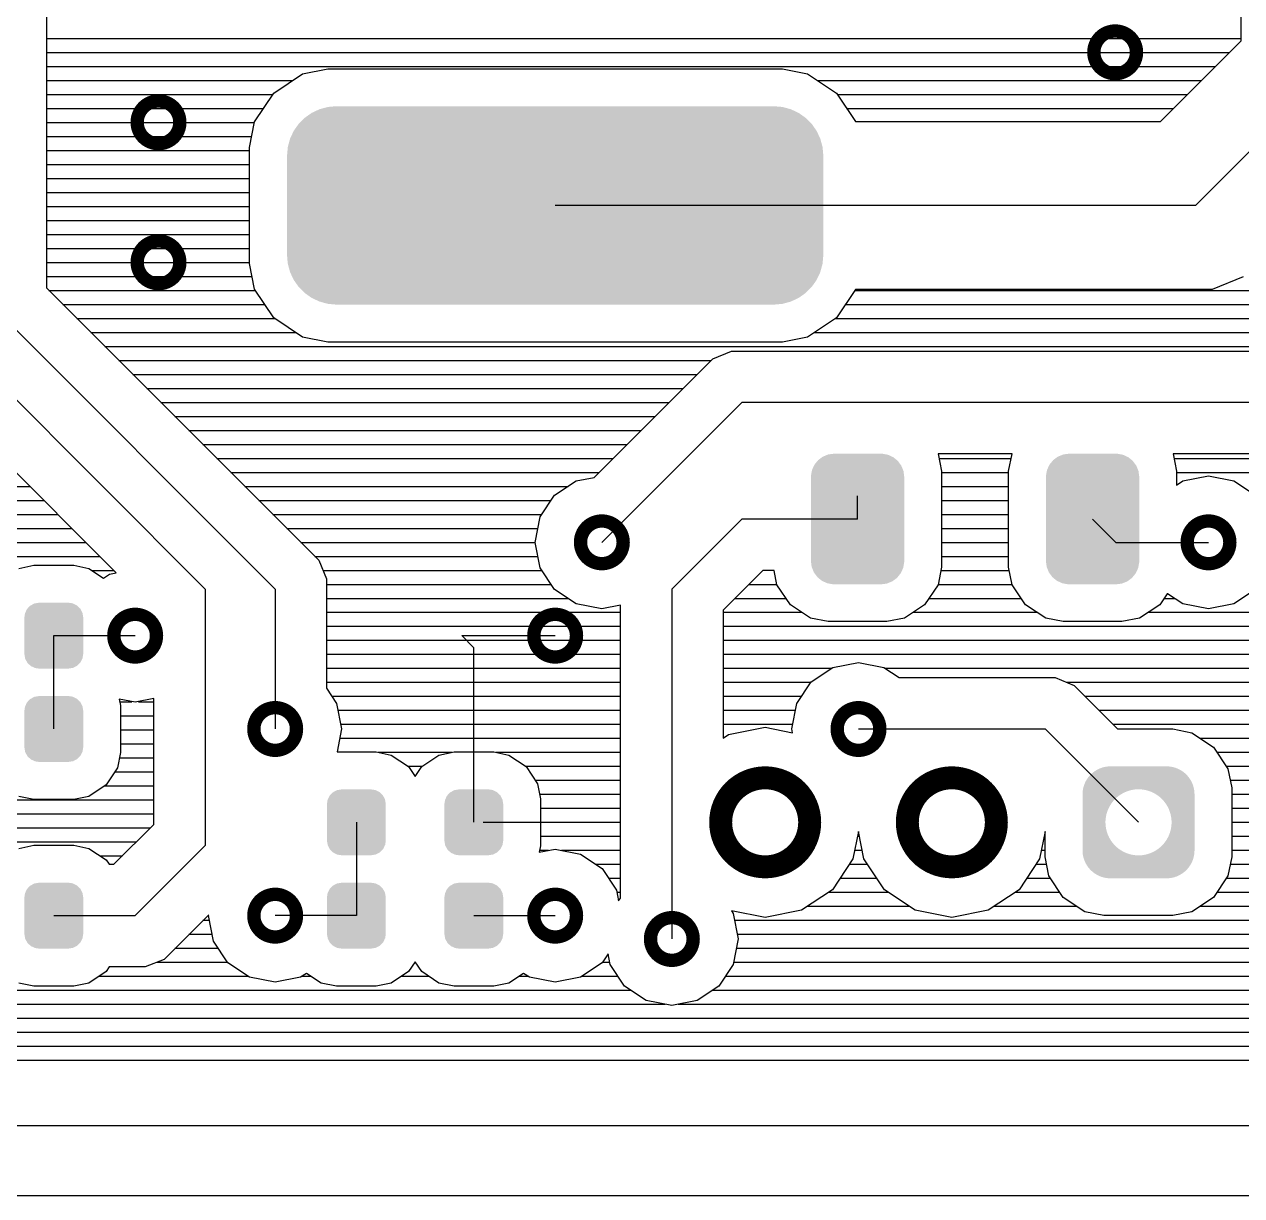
# Model space of a CAD drawing. Extents: x 295 to 953, y 10 to 290.
# Drawn here: x 667.63 to 700.76, y 70 to 101.88 of the extents above; entities that cross this region are included whole.
import ezdxf

# ---------------------------------------------------------------- set-up
doc = ezdxf.new("R2010")
doc.units = 0
doc.header["$LTSCALE"] = 5
doc.header["$MEASUREMENT"] = 0
doc.layers.get('0').update_dxf_attribs({"linetype": 'CONTINUOUS', "lineweight": 25})
doc.layers.add('130409_DV-DPH-A6_TOP', color=5, linetype='CONTINUOUS')

msp = doc.modelspace()

# ---------------------------------------------------------------- linework, layer by layer
for points, const_width in [([(696.737, 101.115, 1), (697.898, 101.115, 1)], 0.363), ([(670.702, 99.21, 1), (671.863, 99.21, 1)], 0.363), ([(670.702, 95.4, 1), (671.863, 95.4, 1)], 0.363), ([(682.767, 87.78, 1), (683.928, 87.78, 1)], 0.363), ([(699.277, 87.78, 1), (700.438, 87.78, 1)], 0.363), ([(670.067, 85.24, 1), (671.228, 85.24, 1)], 0.363), ([(681.497, 85.24, 1), (682.658, 85.24, 1)], 0.363), ([(673.877, 82.7, 1), (675.038, 82.7, 1)], 0.363), ([(689.752, 82.7, 1), (690.913, 82.7, 1)], 0.363), ([(686.581, 80.16, 1), (689.004, 80.16, 1)], 0.625), ([(691.661, 80.16, 1), (694.084, 80.16, 1)], 0.625), ([(673.877, 77.62, 1), (675.038, 77.62, 1)], 0.363), ([(681.497, 77.62, 1), (682.658, 77.62, 1)], 0.363), ([(684.672, 76.985, 1), (685.833, 76.985, 1)], 0.363)]:
    msp.add_lwpolyline(points, format="xyb", close=True, dxfattribs=dict(const_width=const_width))
for points in [[(675.264, 99.335), (675.449, 99.465), (688.89, 99.335), (688.707, 99.465)], [(675.449, 99.465), (675.455, 99.469), (688.707, 99.465), (688.698, 99.469)], [(675.455, 99.469), (675.661, 99.565), (688.698, 99.469), (688.495, 99.565)], [(675.661, 99.565), (675.667, 99.568), (688.495, 99.565), (688.485, 99.568)], [(675.667, 99.568), (675.888, 99.627), (688.485, 99.568), (688.27, 99.627)], [(675.888, 99.627), (675.893, 99.629), (688.27, 99.627), (688.254, 99.629)], [(675.893, 99.629), (676.126, 99.649), (688.254, 99.629), (688.029, 99.649)], [(674.963, 98.979), (675.093, 99.164), (689.191, 98.979), (689.063, 99.164)], [(675.093, 99.164), (675.098, 99.17), (689.063, 99.164), (689.056, 99.17)], [(675.098, 99.17), (675.258, 99.33), (689.056, 99.17), (688.898, 99.33)], [(675.258, 99.33), (675.264, 99.335), (688.898, 99.33), (688.89, 99.335)], [(674.802, 98.542), (674.861, 98.76), (689.353, 98.542), (689.294, 98.76)], [(674.861, 98.76), (674.863, 98.768), (689.294, 98.76), (689.291, 98.768)], [(674.863, 98.768), (674.96, 98.972), (689.291, 98.768), (689.196, 98.972)], [(674.96, 98.972), (674.963, 98.979), (689.196, 98.972), (689.191, 98.979)], [(674.78, 98.301), (674.801, 98.534), (689.375, 98.301), (689.355, 98.534)], [(674.801, 98.534), (674.802, 98.542), (689.355, 98.534), (689.353, 98.542)], [(674.778, 95.598), (674.778, 98.301), (689.378, 95.598), (689.378, 98.301)], [(674.8, 95.365), (674.78, 95.598), (689.354, 95.365), (689.375, 95.598)], [(674.803, 95.357), (674.8, 95.365), (689.353, 95.357), (689.354, 95.365)], [(674.861, 95.139), (674.803, 95.357), (689.294, 95.139), (689.353, 95.357)], [(674.864, 95.131), (674.861, 95.139), (689.292, 95.131), (689.294, 95.139)], [(674.959, 94.927), (674.864, 95.131), (689.195, 94.927), (689.292, 95.131)], [(674.964, 94.92), (674.959, 94.927), (689.192, 94.92), (689.195, 94.927)], [(675.093, 94.735), (674.964, 94.92), (689.062, 94.735), (689.192, 94.92)], [(675.099, 94.729), (675.093, 94.735), (689.057, 94.729), (689.062, 94.735)], [(675.257, 94.569), (675.099, 94.729), (688.897, 94.569), (689.057, 94.729)], [(675.265, 94.563), (675.257, 94.569), (688.891, 94.563), (688.897, 94.569)], [(675.448, 94.434), (675.265, 94.563), (688.706, 94.434), (688.891, 94.563)], [(675.457, 94.43), (675.448, 94.434), (688.7, 94.43), (688.706, 94.434)], [(675.66, 94.334), (675.457, 94.43), (688.494, 94.334), (688.7, 94.43)], [(675.67, 94.331), (675.66, 94.334), (688.488, 94.331), (688.494, 94.334)], [(675.885, 94.272), (675.67, 94.331), (688.267, 94.272), (688.488, 94.331)], [(675.901, 94.27), (675.885, 94.272), (688.262, 94.27), (688.267, 94.272)], [(676.126, 94.249), (675.901, 94.27), (688.029, 94.249), (688.262, 94.27)], [(689.341, 90.097), (689.364, 90.113), (691.278, 90.097), (691.242, 90.113)], [(689.364, 90.113), (689.49, 90.164), (691.242, 90.113), (691.133, 90.164)], [(689.49, 90.164), (689.513, 90.173), (691.133, 90.164), (691.083, 90.173)], [(689.513, 90.173), (689.665, 90.192), (691.083, 90.173), (690.975, 90.192)], [(689.665, 90.192), (689.672, 90.193), (690.975, 90.192), (690.942, 90.193)], [(695.737, 90.097), (695.76, 90.113), (697.674, 90.097), (697.638, 90.113)], [(695.76, 90.113), (695.886, 90.164), (697.638, 90.113), (697.529, 90.164)], [(695.886, 90.164), (695.909, 90.173), (697.529, 90.164), (697.478, 90.173)], [(695.909, 90.173), (696.061, 90.192), (697.478, 90.173), (697.371, 90.192)], [(696.061, 90.192), (696.068, 90.193), (697.371, 90.192), (697.338, 90.193)], [(689.066, 89.749), (689.12, 89.866), (691.544, 89.749), (691.497, 89.866)], [(689.12, 89.866), (689.134, 89.894), (691.497, 89.866), (691.477, 89.894)], [(689.134, 89.894), (689.216, 89.995), (691.477, 89.894), (691.403, 89.995)], [(689.216, 89.995), (689.235, 90.019), (691.403, 89.995), (691.374, 90.019)], [(689.235, 90.019), (689.341, 90.097), (691.374, 90.019), (691.278, 90.097)], [(695.462, 89.749), (695.516, 89.866), (697.94, 89.749), (697.893, 89.866)], [(695.516, 89.866), (695.529, 89.894), (697.893, 89.866), (697.872, 89.894)], [(695.529, 89.894), (695.612, 89.995), (697.872, 89.894), (697.798, 89.995)], [(695.612, 89.995), (695.631, 90.019), (697.798, 89.995), (697.77, 90.019)], [(695.631, 90.019), (695.737, 90.097), (697.77, 90.019), (697.674, 90.097)], [(689.037, 89.558), (689.038, 89.591), (691.577, 89.558), (691.573, 89.591)], [(689.037, 87.272), (689.037, 89.558), (691.577, 87.272), (691.577, 89.558)], [(689.038, 89.591), (689.061, 89.717), (691.573, 89.591), (691.557, 89.717)], [(689.061, 89.717), (689.066, 89.749), (691.557, 89.717), (691.544, 89.749)], [(695.433, 89.558), (695.434, 89.591), (697.973, 89.558), (697.969, 89.591)], [(695.433, 87.272), (695.433, 89.558), (697.973, 87.272), (697.973, 89.558)], [(695.434, 89.591), (695.456, 89.717), (697.969, 89.591), (697.953, 89.717)], [(695.456, 89.717), (695.462, 89.749), (697.953, 89.717), (697.94, 89.749)], [(689.041, 87.239), (689.037, 87.272), (691.576, 87.239), (691.577, 87.272)], [(689.057, 87.113), (689.041, 87.239), (691.554, 87.113), (691.576, 87.239)], [(695.437, 87.239), (695.433, 87.272), (697.972, 87.239), (697.973, 87.272)], [(695.453, 87.113), (695.437, 87.239), (697.949, 87.113), (697.972, 87.239)], [(689.07, 87.081), (689.057, 87.113), (691.548, 87.081), (691.554, 87.113)], [(689.117, 86.964), (689.07, 87.081), (691.494, 86.964), (691.548, 87.081)], [(689.138, 86.936), (689.117, 86.964), (691.481, 86.936), (691.494, 86.964)], [(689.212, 86.835), (689.138, 86.936), (691.398, 86.835), (691.481, 86.936)], [(689.24, 86.811), (689.212, 86.835), (691.379, 86.811), (691.398, 86.835)], [(689.336, 86.733), (689.24, 86.811), (691.273, 86.733), (691.379, 86.811)], [(695.466, 87.081), (695.453, 87.113), (697.944, 87.081), (697.949, 87.113)], [(695.513, 86.964), (695.466, 87.081), (697.89, 86.964), (697.944, 87.081)], [(695.533, 86.936), (695.513, 86.964), (697.876, 86.936), (697.89, 86.964)], [(695.607, 86.835), (695.533, 86.936), (697.794, 86.835), (697.876, 86.936)], [(695.636, 86.811), (695.607, 86.835), (697.775, 86.811), (697.794, 86.835)], [(695.732, 86.733), (695.636, 86.811), (697.669, 86.733), (697.775, 86.811)], [(689.372, 86.717), (689.336, 86.733), (691.25, 86.717), (691.273, 86.733)], [(689.481, 86.666), (689.372, 86.717), (691.124, 86.666), (691.25, 86.717)], [(689.532, 86.657), (689.481, 86.666), (691.101, 86.657), (691.124, 86.666)], [(689.639, 86.638), (689.532, 86.657), (690.949, 86.638), (691.101, 86.657)], [(689.672, 86.637), (689.639, 86.638), (690.942, 86.637), (690.949, 86.638)], [(695.768, 86.717), (695.732, 86.733), (697.646, 86.717), (697.669, 86.733)], [(695.877, 86.666), (695.768, 86.717), (697.52, 86.666), (697.646, 86.717)], [(695.927, 86.657), (695.877, 86.666), (697.497, 86.657), (697.52, 86.666)], [(696.035, 86.638), (695.927, 86.657), (697.345, 86.638), (697.497, 86.657)], [(696.068, 86.637), (696.035, 86.638), (697.338, 86.637), (697.345, 86.638)], [(667.932, 86.12), (668.031, 86.136), (668.946, 86.12), (668.834, 86.136)], [(668.031, 86.136), (668.031, 86.139), (668.834, 86.136), (668.834, 86.139)], [(667.633, 85.74), (667.65, 85.852), (669.233, 85.74), (669.214, 85.852)], [(667.65, 85.852), (667.656, 85.865), (669.214, 85.852), (669.212, 85.865)], [(667.656, 85.865), (667.705, 85.966), (669.212, 85.865), (669.158, 85.966)], [(667.705, 85.966), (667.716, 85.978), (669.158, 85.966), (669.152, 85.978)], [(667.716, 85.978), (667.793, 86.057), (669.152, 85.978), (669.069, 86.057)], [(667.793, 86.057), (667.809, 86.065), (669.069, 86.057), (669.06, 86.065)], [(667.809, 86.065), (667.906, 86.116), (669.06, 86.065), (668.955, 86.116)], [(667.906, 86.116), (667.932, 86.12), (668.955, 86.116), (668.946, 86.12)], [(667.633, 85.738), (667.633, 85.74), (669.233, 85.738), (669.233, 85.74)], [(667.633, 84.742), (667.633, 85.738), (669.233, 84.742), (669.233, 85.738)], [(667.633, 84.74), (667.633, 84.742), (669.233, 84.74), (669.233, 84.742)], [(667.652, 84.628), (667.633, 84.74), (669.216, 84.628), (669.233, 84.74)], [(667.654, 84.615), (667.652, 84.628), (669.209, 84.615), (669.216, 84.628)], [(667.707, 84.514), (667.654, 84.615), (669.16, 84.514), (669.209, 84.615)], [(667.713, 84.502), (667.707, 84.514), (669.149, 84.502), (669.16, 84.514)], [(667.796, 84.423), (667.713, 84.502), (669.072, 84.423), (669.149, 84.502)], [(667.805, 84.415), (667.796, 84.423), (669.056, 84.415), (669.072, 84.423)], [(667.911, 84.364), (667.805, 84.415), (668.959, 84.364), (669.056, 84.415)], [(667.92, 84.36), (667.911, 84.364), (668.933, 84.36), (668.959, 84.364)], [(668.031, 84.344), (667.92, 84.36), (668.834, 84.344), (668.933, 84.36)], [(668.031, 84.341), (668.031, 84.344), (668.834, 84.341), (668.834, 84.344)], [(667.716, 83.438), (667.793, 83.517), (669.152, 83.438), (669.069, 83.517)], [(667.793, 83.517), (667.809, 83.525), (669.069, 83.517), (669.06, 83.525)], [(667.809, 83.525), (667.906, 83.576), (669.06, 83.525), (668.955, 83.576)], [(667.906, 83.576), (667.932, 83.58), (668.955, 83.576), (668.946, 83.58)], [(667.932, 83.58), (668.031, 83.596), (668.946, 83.58), (668.834, 83.596)], [(668.031, 83.596), (668.031, 83.599), (668.834, 83.596), (668.834, 83.599)], [(667.633, 83.2), (667.65, 83.312), (669.233, 83.2), (669.214, 83.312)], [(667.633, 83.198), (667.633, 83.2), (669.233, 83.198), (669.233, 83.2)], [(667.633, 82.202), (667.633, 83.198), (669.233, 82.202), (669.233, 83.198)], [(667.65, 83.312), (667.656, 83.325), (669.214, 83.312), (669.212, 83.325)], [(667.656, 83.325), (667.705, 83.426), (669.212, 83.325), (669.158, 83.426)], [(667.705, 83.426), (667.716, 83.438), (669.158, 83.426), (669.152, 83.438)], [(667.633, 82.2), (667.633, 82.202), (669.233, 82.2), (669.233, 82.202)], [(667.652, 82.088), (667.633, 82.2), (669.216, 82.088), (669.233, 82.2)], [(667.654, 82.075), (667.652, 82.088), (669.209, 82.075), (669.216, 82.088)], [(667.707, 81.974), (667.654, 82.075), (669.16, 81.974), (669.209, 82.075)], [(667.713, 81.962), (667.707, 81.974), (669.149, 81.962), (669.16, 81.974)], [(667.796, 81.883), (667.713, 81.962), (669.072, 81.883), (669.149, 81.962)], [(667.805, 81.875), (667.796, 81.883), (669.056, 81.875), (669.072, 81.883)], [(667.911, 81.824), (667.805, 81.875), (668.959, 81.824), (669.056, 81.875)], [(667.92, 81.82), (667.911, 81.824), (668.933, 81.82), (668.959, 81.824)], [(668.031, 81.804), (667.92, 81.82), (668.834, 81.804), (668.933, 81.82)], [(668.031, 81.801), (668.031, 81.804), (668.834, 81.801), (668.834, 81.804)], [(696.682, 81.49), (696.704, 81.508), (699.222, 81.49), (699.202, 81.508)], [(696.704, 81.508), (696.725, 81.525), (699.202, 81.508), (699.179, 81.525)], [(696.725, 81.525), (696.748, 81.542), (699.179, 81.525), (699.158, 81.542)], [(696.748, 81.542), (696.77, 81.558), (699.158, 81.542), (699.134, 81.558)], [(696.77, 81.558), (696.794, 81.572), (699.134, 81.558), (699.112, 81.572)], [(696.794, 81.572), (696.818, 81.587), (699.112, 81.572), (699.086, 81.587)], [(696.818, 81.587), (696.843, 81.6), (699.086, 81.587), (699.063, 81.6)], [(696.843, 81.6), (696.867, 81.612), (699.063, 81.6), (699.037, 81.612)], [(696.867, 81.612), (696.894, 81.623), (699.037, 81.612), (699.013, 81.623)], [(696.894, 81.623), (696.918, 81.634), (699.013, 81.623), (698.985, 81.634)], [(696.918, 81.634), (696.946, 81.643), (698.985, 81.634), (698.961, 81.643)], [(696.946, 81.643), (696.971, 81.652), (698.961, 81.643), (698.932, 81.652)], [(696.971, 81.652), (696.999, 81.659), (698.932, 81.652), (698.908, 81.659)], [(696.999, 81.659), (697.025, 81.666), (698.908, 81.659), (698.878, 81.666)], [(697.025, 81.666), (697.055, 81.671), (698.878, 81.666), (698.853, 81.671)], [(697.055, 81.671), (697.08, 81.676), (698.853, 81.671), (698.822, 81.676)], [(697.08, 81.676), (697.111, 81.679), (698.822, 81.676), (698.798, 81.679)], [(697.111, 81.679), (697.135, 81.682), (698.798, 81.679), (698.763, 81.682)], [(697.135, 81.682), (697.176, 81.683), (698.763, 81.682), (698.743, 81.683)], [(697.176, 81.683), (697.191, 81.684), (698.743, 81.683), (698.715, 81.684)], [(696.461, 81.141), (696.469, 81.168), (699.444, 81.141), (699.435, 81.168)], [(696.469, 81.168), (696.479, 81.194), (699.435, 81.168), (699.426, 81.194)], [(696.479, 81.194), (696.489, 81.22), (699.426, 81.194), (699.415, 81.22)], [(696.489, 81.22), (696.501, 81.245), (699.415, 81.22), (699.405, 81.245)], [(696.501, 81.245), (696.513, 81.271), (699.405, 81.245), (699.392, 81.271)], [(696.513, 81.271), (696.527, 81.295), (699.392, 81.271), (699.379, 81.295)], [(696.527, 81.295), (696.54, 81.319), (699.379, 81.295), (699.364, 81.319)], [(696.54, 81.319), (696.556, 81.342), (699.364, 81.319), (699.35, 81.342)], [(696.556, 81.342), (696.571, 81.366), (699.35, 81.342), (699.334, 81.366)], [(696.571, 81.366), (696.588, 81.388), (699.334, 81.366), (699.318, 81.388)], [(696.588, 81.388), (696.605, 81.41), (699.318, 81.388), (699.299, 81.41)], [(696.605, 81.41), (696.624, 81.43), (699.299, 81.41), (699.282, 81.43)], [(696.624, 81.43), (696.642, 81.451), (699.282, 81.43), (699.262, 81.451)], [(696.642, 81.451), (696.662, 81.47), (699.262, 81.451), (699.244, 81.47)], [(696.662, 81.47), (696.682, 81.49), (699.244, 81.47), (699.222, 81.49)], [(675.891, 80.785), (675.94, 80.886), (677.446, 80.785), (677.393, 80.886)], [(675.94, 80.886), (675.951, 80.898), (677.393, 80.886), (677.387, 80.898)], [(675.951, 80.898), (676.028, 80.977), (677.387, 80.898), (677.304, 80.977)], [(676.028, 80.977), (676.044, 80.985), (677.304, 80.977), (677.295, 80.985)], [(676.044, 80.985), (676.141, 81.036), (677.295, 80.985), (677.189, 81.036)], [(676.141, 81.036), (676.167, 81.04), (677.189, 81.036), (677.18, 81.04)], [(676.167, 81.04), (676.266, 81.056), (677.18, 81.04), (677.069, 81.056)], [(676.266, 81.056), (676.266, 81.059), (677.069, 81.056), (677.069, 81.059)], [(679.086, 80.785), (679.135, 80.886), (680.642, 80.785), (680.588, 80.886)], [(679.135, 80.886), (679.146, 80.898), (680.588, 80.886), (680.582, 80.898)], [(679.146, 80.898), (679.223, 80.977), (680.582, 80.898), (680.499, 80.977)], [(679.223, 80.977), (679.239, 80.985), (680.499, 80.977), (680.49, 80.985)], [(679.239, 80.985), (679.336, 81.036), (680.49, 80.985), (680.385, 81.036)], [(679.336, 81.036), (679.362, 81.04), (680.385, 81.036), (680.376, 81.04)], [(679.362, 81.04), (679.461, 81.056), (680.376, 81.04), (680.264, 81.056)], [(679.461, 81.056), (679.461, 81.059), (680.264, 81.056), (680.264, 81.059)], [(696.429, 80.95), (696.431, 80.971), (697.524, 80.95), (697.565, 80.971)], [(696.429, 80.943), (696.429, 80.95), (697.511, 80.943), (697.524, 80.95)], [(696.429, 80.922), (696.429, 80.943), (697.476, 80.922), (697.511, 80.943)], [(696.429, 80.912), (696.429, 80.922), (697.459, 80.912), (697.476, 80.922)], [(696.429, 80.877), (696.429, 80.912), (697.41, 80.877), (697.459, 80.912)], [(696.429, 80.839), (696.429, 80.877), (697.363, 80.839), (697.41, 80.877)], [(696.429, 80.798), (696.429, 80.839), (697.319, 80.798), (697.363, 80.839)], [(696.431, 80.971), (696.432, 80.995), (697.565, 80.971), (697.62, 80.995)], [(696.432, 80.995), (696.433, 81.006), (697.62, 80.995), (697.649, 81.006)], [(696.433, 81.006), (696.435, 81.016), (697.649, 81.006), (697.677, 81.016)], [(696.435, 81.016), (696.437, 81.032), (697.677, 81.016), (697.735, 81.032)], [(696.437, 81.032), (696.439, 81.045), (697.735, 81.032), (697.794, 81.045)], [(696.439, 81.045), (696.44, 81.054), (697.794, 81.045), (697.854, 81.054)], [(696.44, 81.054), (696.441, 81.058), (697.854, 81.054), (697.914, 81.058)], [(696.441, 81.061), (696.447, 81.088), (699.463, 81.061), (699.458, 81.088)], [(696.441, 81.059), (696.441, 81.061), (699.464, 81.059), (699.463, 81.061)], [(696.441, 81.058), (696.441, 81.059), (697.914, 81.058), (697.975, 81.059)], [(696.447, 81.088), (696.453, 81.115), (699.458, 81.088), (699.451, 81.115)], [(696.453, 81.115), (696.461, 81.141), (699.451, 81.115), (699.444, 81.141)], [(698.035, 81.055), (697.975, 81.059), (699.464, 81.055), (699.464, 81.059)], [(698.095, 81.048), (698.035, 81.055), (699.466, 81.048), (699.464, 81.055)], [(698.154, 81.036), (698.095, 81.048), (699.468, 81.036), (699.466, 81.048)], [(698.167, 81.033), (698.154, 81.036), (699.468, 81.033), (699.468, 81.036)], [(698.213, 81.021), (698.167, 81.033), (699.47, 81.021), (699.468, 81.033)], [(698.27, 81.001), (698.213, 81.021), (699.472, 81.001), (699.47, 81.021)], [(698.326, 80.978), (698.27, 81.001), (699.474, 80.978), (699.472, 81.001)], [(698.327, 80.978), (698.326, 80.978), (699.475, 80.978), (699.474, 80.978)], [(698.38, 80.951), (698.327, 80.978), (699.475, 80.951), (699.475, 80.978)], [(698.43, 80.922), (698.38, 80.951), (699.477, 80.922), (699.475, 80.951)], [(698.432, 80.921), (698.43, 80.922), (699.477, 80.921), (699.477, 80.922)], [(698.482, 80.887), (698.432, 80.921), (699.477, 80.887), (699.477, 80.921)], [(698.53, 80.85), (698.482, 80.887), (699.477, 80.85), (699.477, 80.887)], [(698.575, 80.809), (698.53, 80.85), (699.477, 80.809), (699.477, 80.85)], [(675.867, 80.66), (675.884, 80.772), (677.467, 80.66), (677.449, 80.772)], [(675.867, 80.658), (675.867, 80.66), (677.467, 80.658), (677.467, 80.66)], [(675.867, 79.662), (675.867, 80.658), (677.467, 79.662), (677.467, 80.658)], [(675.884, 80.772), (675.891, 80.785), (677.449, 80.772), (677.446, 80.785)], [(679.063, 80.66), (679.08, 80.772), (680.663, 80.66), (680.644, 80.772)], [(679.063, 80.658), (679.063, 80.66), (680.663, 80.658), (680.663, 80.66)], [(679.063, 79.662), (679.063, 80.658), (680.663, 79.662), (680.663, 80.658)], [(679.08, 80.772), (679.086, 80.785), (680.644, 80.772), (680.642, 80.785)], [(696.429, 80.754), (696.429, 80.798), (697.277, 80.754), (697.319, 80.798)], [(696.429, 80.707), (696.429, 80.754), (697.239, 80.707), (697.277, 80.754)], [(696.429, 80.658), (696.429, 80.707), (697.204, 80.658), (697.239, 80.707)], [(696.429, 80.606), (696.429, 80.658), (697.172, 80.606), (697.204, 80.658)], [(696.429, 80.553), (696.429, 80.606), (697.144, 80.553), (697.172, 80.606)], [(696.429, 80.498), (696.429, 80.553), (697.119, 80.498), (697.144, 80.553)], [(698.617, 80.766), (698.575, 80.809), (699.477, 80.766), (699.477, 80.809)], [(698.656, 80.72), (698.617, 80.766), (699.477, 80.72), (699.477, 80.766)], [(698.692, 80.671), (698.656, 80.72), (699.477, 80.671), (699.477, 80.72)], [(698.725, 80.621), (698.692, 80.671), (699.477, 80.621), (699.477, 80.671)], [(698.754, 80.568), (698.725, 80.621), (699.477, 80.568), (699.477, 80.621)], [(698.78, 80.513), (698.754, 80.568), (699.477, 80.513), (699.477, 80.568)], [(698.801, 80.457), (698.78, 80.513), (699.477, 80.457), (699.477, 80.513)], [(696.429, 80.441), (696.429, 80.498), (697.098, 80.441), (697.119, 80.498)], [(696.429, 80.383), (696.429, 80.441), (697.081, 80.383), (697.098, 80.441)], [(696.429, 80.324), (696.429, 80.383), (697.068, 80.324), (697.081, 80.383)], [(696.429, 80.264), (696.429, 80.324), (697.059, 80.264), (697.068, 80.324)], [(696.429, 80.204), (696.429, 80.264), (697.054, 80.204), (697.059, 80.264)], [(696.429, 80.16), (696.429, 80.204), (697.053, 80.16), (697.054, 80.204)], [(698.819, 80.399), (698.801, 80.457), (699.477, 80.399), (699.477, 80.457)], [(698.833, 80.34), (698.819, 80.399), (699.477, 80.34), (699.477, 80.399)], [(698.844, 80.281), (698.833, 80.34), (699.477, 80.281), (699.477, 80.34)], [(698.85, 80.22), (698.844, 80.281), (699.477, 80.22), (699.477, 80.281)], [(698.852, 80.16), (698.85, 80.22), (699.477, 80.16), (699.477, 80.22)], [(696.429, 80.1), (696.429, 80.16), (697.055, 80.1), (697.053, 80.16)], [(696.429, 80.039), (696.429, 80.1), (697.062, 80.039), (697.055, 80.1)], [(696.429, 79.98), (696.429, 80.039), (697.072, 79.98), (697.062, 80.039)], [(696.429, 79.921), (696.429, 79.98), (697.086, 79.921), (697.072, 79.98)], [(696.429, 79.863), (696.429, 79.921), (697.104, 79.863), (697.086, 79.921)], [(696.429, 79.807), (696.429, 79.863), (697.126, 79.807), (697.104, 79.863)], [(698.786, 79.822), (698.807, 79.879), (699.477, 79.822), (699.477, 79.879)], [(698.807, 79.879), (698.824, 79.937), (699.477, 79.879), (699.477, 79.937)], [(698.824, 79.937), (698.837, 79.996), (699.477, 79.937), (699.477, 79.996)], [(698.837, 79.996), (698.846, 80.056), (699.477, 79.996), (699.477, 80.056)], [(698.846, 80.056), (698.851, 80.116), (699.477, 80.056), (699.477, 80.116)], [(698.851, 80.116), (698.852, 80.16), (699.477, 80.116), (699.477, 80.16)], [(675.867, 79.66), (675.867, 79.662), (677.467, 79.66), (677.467, 79.662)], [(675.886, 79.548), (675.867, 79.66), (677.451, 79.548), (677.467, 79.66)], [(675.888, 79.535), (675.886, 79.548), (677.444, 79.535), (677.451, 79.548)], [(675.942, 79.434), (675.888, 79.535), (677.395, 79.434), (677.444, 79.535)], [(679.063, 79.66), (679.063, 79.662), (680.663, 79.66), (680.663, 79.662)], [(679.082, 79.548), (679.063, 79.66), (680.646, 79.548), (680.663, 79.66)], [(679.084, 79.535), (679.082, 79.548), (680.639, 79.535), (680.646, 79.548)], [(679.137, 79.434), (679.084, 79.535), (680.59, 79.434), (680.639, 79.535)], [(696.429, 79.752), (696.429, 79.807), (697.151, 79.752), (697.126, 79.807)], [(696.429, 79.699), (696.429, 79.752), (697.18, 79.699), (697.151, 79.752)], [(696.429, 79.649), (696.429, 79.699), (697.213, 79.649), (697.18, 79.699)], [(696.429, 79.6), (696.429, 79.649), (697.249, 79.6), (697.213, 79.649)], [(696.429, 79.554), (696.429, 79.6), (697.288, 79.554), (697.249, 79.6)], [(696.429, 79.511), (696.429, 79.554), (697.33, 79.511), (697.288, 79.554)], [(696.429, 79.47), (696.429, 79.511), (697.376, 79.47), (697.33, 79.511)], [(698.542, 79.481), (698.586, 79.522), (699.477, 79.481), (699.477, 79.522)], [(698.586, 79.522), (698.628, 79.566), (699.477, 79.522), (699.477, 79.566)], [(698.628, 79.566), (698.666, 79.613), (699.477, 79.566), (699.477, 79.613)], [(698.666, 79.613), (698.701, 79.662), (699.477, 79.613), (699.477, 79.662)], [(698.701, 79.662), (698.733, 79.714), (699.477, 79.662), (699.477, 79.714)], [(698.733, 79.714), (698.761, 79.767), (699.477, 79.714), (699.477, 79.767)], [(698.761, 79.767), (698.786, 79.822), (699.477, 79.767), (699.477, 79.822)], [(675.948, 79.422), (675.942, 79.434), (677.384, 79.422), (677.395, 79.434)], [(676.031, 79.343), (675.948, 79.422), (677.307, 79.343), (677.384, 79.422)], [(676.04, 79.335), (676.031, 79.343), (677.291, 79.335), (677.307, 79.343)], [(676.145, 79.284), (676.04, 79.335), (677.194, 79.284), (677.291, 79.335)], [(676.154, 79.28), (676.145, 79.284), (677.168, 79.28), (677.194, 79.284)], [(676.266, 79.264), (676.154, 79.28), (677.069, 79.264), (677.168, 79.28)], [(676.266, 79.261), (676.266, 79.264), (677.069, 79.261), (677.069, 79.264)], [(679.143, 79.422), (679.137, 79.434), (680.579, 79.422), (680.59, 79.434)], [(679.226, 79.343), (679.143, 79.422), (680.502, 79.343), (680.579, 79.422)], [(679.235, 79.335), (679.226, 79.343), (680.486, 79.335), (680.502, 79.343)], [(679.341, 79.284), (679.235, 79.335), (680.389, 79.284), (680.486, 79.335)], [(679.35, 79.28), (679.341, 79.284), (680.363, 79.28), (680.389, 79.284)], [(679.461, 79.264), (679.35, 79.28), (680.264, 79.264), (680.363, 79.28)], [(679.461, 79.261), (679.461, 79.264), (680.264, 79.261), (680.264, 79.264)], [(696.429, 79.433), (696.429, 79.47), (697.423, 79.433), (697.376, 79.47)], [(696.429, 79.399), (696.429, 79.433), (697.473, 79.399), (697.423, 79.433)], [(696.429, 79.398), (696.429, 79.399), (697.475, 79.398), (697.473, 79.399)], [(696.43, 79.369), (696.429, 79.398), (697.525, 79.369), (697.475, 79.398)], [(696.431, 79.342), (696.43, 79.369), (697.578, 79.342), (697.525, 79.369)], [(696.433, 79.319), (696.431, 79.342), (697.635, 79.319), (697.579, 79.342)], [(696.431, 79.342), (696.431, 79.342), (697.579, 79.342), (697.578, 79.342)], [(696.435, 79.299), (696.433, 79.319), (697.693, 79.299), (697.635, 79.319)], [(696.437, 79.287), (696.435, 79.299), (697.738, 79.287), (697.693, 79.299)], [(696.437, 79.284), (696.437, 79.287), (697.751, 79.284), (697.738, 79.287)], [(696.439, 79.272), (696.437, 79.284), (697.81, 79.272), (697.751, 79.284)], [(696.441, 79.265), (696.439, 79.272), (697.87, 79.265), (697.81, 79.272)], [(696.441, 79.261), (696.441, 79.265), (697.931, 79.261), (697.87, 79.265)], [(696.442, 79.259), (696.441, 79.261), (699.464, 79.259), (699.464, 79.261)], [(696.447, 79.232), (696.442, 79.259), (699.458, 79.232), (699.464, 79.259)], [(696.454, 79.205), (696.447, 79.232), (699.452, 79.205), (699.458, 79.232)], [(696.461, 79.179), (696.454, 79.205), (699.444, 79.179), (699.452, 79.205)], [(696.47, 79.152), (696.461, 79.179), (699.436, 79.152), (699.444, 79.179)], [(697.931, 79.261), (697.991, 79.262), (699.464, 79.261), (699.464, 79.262)], [(697.991, 79.262), (698.051, 79.266), (699.464, 79.262), (699.465, 79.266)], [(698.051, 79.266), (698.111, 79.275), (699.465, 79.266), (699.466, 79.275)], [(698.111, 79.275), (698.17, 79.288), (699.466, 79.275), (699.468, 79.288)], [(698.17, 79.288), (698.228, 79.304), (699.468, 79.288), (699.47, 79.304)], [(698.228, 79.304), (698.256, 79.314), (699.47, 79.304), (699.472, 79.314)], [(698.256, 79.314), (698.285, 79.325), (699.472, 79.314), (699.473, 79.325)], [(698.285, 79.325), (698.341, 79.349), (699.473, 79.325), (699.474, 79.349)], [(698.341, 79.349), (698.381, 79.37), (699.474, 79.349), (699.476, 79.37)], [(698.381, 79.37), (698.394, 79.377), (699.476, 79.37), (699.476, 79.377)], [(698.394, 79.377), (698.429, 79.398), (699.476, 79.377), (699.477, 79.398)], [(698.429, 79.398), (698.446, 79.408), (699.477, 79.398), (699.477, 79.408)], [(698.446, 79.408), (698.495, 79.443), (699.477, 79.408), (699.477, 79.443)], [(698.495, 79.443), (698.542, 79.481), (699.477, 79.443), (699.477, 79.481)], [(696.479, 79.126), (696.47, 79.152), (699.426, 79.126), (699.436, 79.152)], [(696.49, 79.1), (696.479, 79.126), (699.416, 79.1), (699.426, 79.126)], [(696.501, 79.075), (696.49, 79.1), (699.404, 79.075), (699.416, 79.1)], [(696.514, 79.049), (696.501, 79.075), (699.392, 79.049), (699.404, 79.075)], [(696.526, 79.025), (696.514, 79.049), (699.379, 79.025), (699.392, 79.049)], [(696.541, 79.001), (696.526, 79.025), (699.365, 79.001), (699.379, 79.025)], [(696.555, 78.978), (696.541, 79.001), (699.35, 78.978), (699.365, 79.001)], [(696.572, 78.954), (696.555, 78.978), (699.334, 78.954), (699.35, 78.978)], [(696.587, 78.932), (696.572, 78.954), (699.317, 78.932), (699.334, 78.954)], [(696.606, 78.91), (696.587, 78.932), (699.3, 78.91), (699.317, 78.932)], [(696.623, 78.89), (696.606, 78.91), (699.282, 78.89), (699.3, 78.91)], [(696.643, 78.869), (696.623, 78.89), (699.263, 78.869), (699.282, 78.89)], [(696.662, 78.85), (696.643, 78.869), (699.243, 78.85), (699.263, 78.869)], [(696.683, 78.83), (696.662, 78.85), (699.223, 78.83), (699.243, 78.85)], [(667.932, 78.5), (668.031, 78.516), (668.946, 78.5), (668.834, 78.516)], [(668.031, 78.516), (668.031, 78.519), (668.834, 78.516), (668.834, 78.519)], [(676.167, 78.5), (676.266, 78.516), (677.18, 78.5), (677.069, 78.516)], [(676.266, 78.516), (676.266, 78.519), (677.069, 78.516), (677.069, 78.519)], [(679.362, 78.5), (679.461, 78.516), (680.376, 78.5), (680.264, 78.516)], [(679.461, 78.516), (679.461, 78.519), (680.264, 78.516), (680.264, 78.519)], [(696.703, 78.812), (696.683, 78.83), (699.201, 78.812), (699.223, 78.83)], [(696.726, 78.795), (696.703, 78.812), (699.18, 78.795), (699.201, 78.812)], [(696.747, 78.778), (696.726, 78.795), (699.157, 78.778), (699.18, 78.795)], [(696.771, 78.762), (696.747, 78.778), (699.135, 78.762), (699.157, 78.778)], [(696.793, 78.748), (696.771, 78.762), (699.111, 78.748), (699.135, 78.762)], [(696.819, 78.733), (696.793, 78.748), (699.087, 78.733), (699.111, 78.748)], [(696.842, 78.72), (696.819, 78.733), (699.062, 78.72), (699.087, 78.733)], [(696.868, 78.708), (696.842, 78.72), (699.038, 78.708), (699.062, 78.72)], [(696.892, 78.697), (696.868, 78.708), (699.012, 78.697), (699.038, 78.708)], [(696.92, 78.686), (696.892, 78.697), (698.987, 78.686), (699.012, 78.697)], [(696.944, 78.677), (696.92, 78.686), (698.959, 78.677), (698.987, 78.686)], [(696.973, 78.668), (696.944, 78.677), (698.934, 78.668), (698.959, 78.677)], [(696.997, 78.661), (696.973, 78.668), (698.906, 78.661), (698.934, 78.668)], [(697.027, 78.654), (696.997, 78.661), (698.88, 78.654), (698.906, 78.661)], [(697.052, 78.649), (697.027, 78.654), (698.851, 78.649), (698.88, 78.654)], [(697.083, 78.644), (697.052, 78.649), (698.825, 78.644), (698.851, 78.649)], [(697.107, 78.641), (697.083, 78.644), (698.794, 78.641), (698.825, 78.644)], [(697.142, 78.638), (697.107, 78.641), (698.77, 78.638), (698.794, 78.641)], [(697.162, 78.637), (697.142, 78.638), (698.729, 78.637), (698.77, 78.638)], [(697.191, 78.636), (697.162, 78.637), (698.715, 78.636), (698.729, 78.637)], [(667.633, 78.12), (667.65, 78.232), (669.233, 78.12), (669.214, 78.232)], [(667.65, 78.232), (667.656, 78.245), (669.214, 78.232), (669.212, 78.245)], [(667.656, 78.245), (667.705, 78.346), (669.212, 78.245), (669.158, 78.346)], [(667.705, 78.346), (667.716, 78.358), (669.158, 78.346), (669.152, 78.358)], [(667.716, 78.358), (667.793, 78.437), (669.152, 78.358), (669.069, 78.437)], [(667.793, 78.437), (667.809, 78.445), (669.069, 78.437), (669.06, 78.445)], [(667.809, 78.445), (667.906, 78.496), (669.06, 78.445), (668.955, 78.496)], [(667.906, 78.496), (667.932, 78.5), (668.955, 78.496), (668.946, 78.5)], [(675.867, 78.12), (675.884, 78.232), (677.467, 78.12), (677.449, 78.232)], [(675.884, 78.232), (675.891, 78.245), (677.449, 78.232), (677.446, 78.245)], [(675.891, 78.245), (675.94, 78.346), (677.446, 78.245), (677.393, 78.346)], [(675.94, 78.346), (675.951, 78.358), (677.393, 78.346), (677.387, 78.358)], [(675.951, 78.358), (676.028, 78.437), (677.387, 78.358), (677.304, 78.437)], [(676.028, 78.437), (676.044, 78.445), (677.304, 78.437), (677.295, 78.445)], [(676.044, 78.445), (676.141, 78.496), (677.295, 78.445), (677.189, 78.496)], [(676.141, 78.496), (676.167, 78.5), (677.189, 78.496), (677.18, 78.5)], [(679.063, 78.12), (679.08, 78.232), (680.663, 78.12), (680.644, 78.232)], [(679.08, 78.232), (679.086, 78.245), (680.644, 78.232), (680.642, 78.245)], [(679.086, 78.245), (679.135, 78.346), (680.642, 78.245), (680.588, 78.346)], [(679.135, 78.346), (679.146, 78.358), (680.588, 78.346), (680.582, 78.358)], [(679.146, 78.358), (679.223, 78.437), (680.582, 78.358), (680.499, 78.437)], [(679.223, 78.437), (679.239, 78.445), (680.499, 78.437), (680.49, 78.445)], [(679.239, 78.445), (679.336, 78.496), (680.49, 78.445), (680.385, 78.496)], [(679.336, 78.496), (679.362, 78.5), (680.385, 78.496), (680.376, 78.5)], [(667.633, 78.118), (667.633, 78.12), (669.233, 78.118), (669.233, 78.12)], [(667.633, 77.122), (667.633, 78.118), (669.233, 77.122), (669.233, 78.118)], [(675.867, 78.118), (675.867, 78.12), (677.467, 78.118), (677.467, 78.12)], [(675.867, 77.122), (675.867, 78.118), (677.467, 77.122), (677.467, 78.118)], [(679.063, 78.118), (679.063, 78.12), (680.663, 78.118), (680.663, 78.12)], [(679.063, 77.122), (679.063, 78.118), (680.663, 77.122), (680.663, 78.118)], [(667.633, 77.12), (667.633, 77.122), (669.233, 77.12), (669.233, 77.122)], [(667.652, 77.008), (667.633, 77.12), (669.216, 77.008), (669.233, 77.12)], [(667.654, 76.995), (667.652, 77.008), (669.209, 76.995), (669.216, 77.008)], [(667.707, 76.894), (667.654, 76.995), (669.16, 76.894), (669.209, 76.995)], [(667.713, 76.882), (667.707, 76.894), (669.149, 76.882), (669.16, 76.894)], [(667.796, 76.803), (667.713, 76.882), (669.072, 76.803), (669.149, 76.882)], [(675.867, 77.12), (675.867, 77.122), (677.467, 77.12), (677.467, 77.122)], [(675.886, 77.008), (675.867, 77.12), (677.451, 77.008), (677.467, 77.12)], [(675.888, 76.995), (675.886, 77.008), (677.444, 76.995), (677.451, 77.008)], [(675.942, 76.894), (675.888, 76.995), (677.395, 76.894), (677.444, 76.995)], [(675.948, 76.882), (675.942, 76.894), (677.384, 76.882), (677.395, 76.894)], [(676.031, 76.803), (675.948, 76.882), (677.307, 76.803), (677.384, 76.882)], [(679.063, 77.12), (679.063, 77.122), (680.663, 77.12), (680.663, 77.122)], [(679.082, 77.008), (679.063, 77.12), (680.646, 77.008), (680.663, 77.12)], [(679.084, 76.995), (679.082, 77.008), (680.639, 76.995), (680.646, 77.008)], [(679.137, 76.894), (679.084, 76.995), (680.59, 76.894), (680.639, 76.995)], [(679.143, 76.882), (679.137, 76.894), (680.579, 76.882), (680.59, 76.894)], [(679.226, 76.803), (679.143, 76.882), (680.502, 76.803), (680.579, 76.882)], [(667.805, 76.795), (667.796, 76.803), (669.056, 76.795), (669.072, 76.803)], [(667.911, 76.744), (667.805, 76.795), (668.959, 76.744), (669.056, 76.795)], [(667.92, 76.74), (667.911, 76.744), (668.933, 76.74), (668.959, 76.744)], [(668.031, 76.724), (667.92, 76.74), (668.834, 76.724), (668.933, 76.74)], [(668.031, 76.721), (668.031, 76.724), (668.834, 76.721), (668.834, 76.724)], [(676.04, 76.795), (676.031, 76.803), (677.291, 76.795), (677.307, 76.803)], [(676.145, 76.744), (676.04, 76.795), (677.194, 76.744), (677.291, 76.795)], [(676.154, 76.74), (676.145, 76.744), (677.168, 76.74), (677.194, 76.744)], [(676.266, 76.724), (676.154, 76.74), (677.069, 76.724), (677.168, 76.74)], [(676.266, 76.721), (676.266, 76.724), (677.069, 76.721), (677.069, 76.724)], [(679.235, 76.795), (679.226, 76.803), (680.486, 76.795), (680.502, 76.803)], [(679.341, 76.744), (679.235, 76.795), (680.389, 76.744), (680.486, 76.795)], [(679.35, 76.74), (679.341, 76.744), (680.363, 76.74), (680.389, 76.744)], [(679.461, 76.724), (679.35, 76.74), (680.264, 76.724), (680.363, 76.74)], [(679.461, 76.721), (679.461, 76.724), (680.264, 76.721), (680.264, 76.724)]]:
    msp.add_solid(points)
at = {"layer": '130409_DV-DPH-A6_TOP', "color": 7}
for p, q in [((700.747, 101.425), (700.747, 120.343)), ((668.235, 113.541), (668.235, 94.704)), ((668.235, 101.496), (700.747, 101.496)), ((698.552, 99.235), (700.747, 101.425)), ((668.235, 101.115), (700.432, 101.115)), ((668.235, 100.734), (700.051, 100.734)), ((674.417, 100.002), (675.204, 100.526)), ((675.204, 100.526), (675.89, 100.663)), ((675.89, 100.663), (688.26, 100.663)), ((688.26, 100.663), (688.946, 100.526)), ((688.946, 100.526), (689.733, 100.002)), ((703.033, 100.48), (699.502, 96.949)), ((668.235, 100.353), (674.94, 100.353)), ((689.21, 100.353), (699.67, 100.353)), ((668.235, 99.972), (674.397, 99.972)), ((673.899, 99.22), (674.417, 100.002)), ((689.733, 100.002), (690.246, 99.235)), ((689.753, 99.972), (699.289, 99.972)), ((668.235, 99.591), (674.143, 99.591)), ((690.007, 99.591), (698.908, 99.591)), ((668.235, 99.21), (673.894, 99.21)), ((673.757, 98.529), (673.899, 99.22)), ((690.246, 99.235), (698.552, 99.235)), ((668.235, 98.829), (673.817, 98.829)), ((668.235, 98.448), (673.757, 98.448)), ((673.757, 95.364), (673.757, 98.529)), ((668.235, 98.067), (673.757, 98.067)), ((668.235, 97.686), (673.757, 97.686)), ((668.235, 97.305), (673.757, 97.305)), ((668.235, 96.924), (673.757, 96.924)), ((699.502, 96.949), (682.078, 96.949)), ((668.235, 96.543), (673.757, 96.543)), ((668.235, 96.162), (673.757, 96.162)), ((668.235, 95.781), (673.757, 95.781)), ((668.235, 95.4), (673.757, 95.4)), ((673.899, 94.674), (673.757, 95.364)), ((668.235, 95.019), (673.828, 95.019)), ((700.797, 95.009), (699.954, 94.663)), ((668.235, 94.704), (675.245, 87.694)), ((668.301, 94.638), (673.924, 94.638)), ((674.417, 93.891), (673.899, 94.674)), ((690.246, 94.663), (689.733, 93.891)), ((690.226, 94.638), (707.031, 94.638)), ((699.954, 94.663), (690.246, 94.663)), ((664.933, 94.13), (672.553, 86.51)), ((666.838, 94.13), (674.458, 86.51)), ((668.682, 94.257), (674.178, 94.257)), ((689.972, 94.257), (709.362, 94.257)), ((669.063, 93.876), (674.447, 93.876)), ((675.204, 93.368), (674.417, 93.891)), ((689.733, 93.891), (688.946, 93.368)), ((689.703, 93.876), (709.291, 93.876)), ((669.444, 93.495), (675.016, 93.495)), ((689.134, 93.495), (709.215, 93.495)), ((669.825, 93.114), (709.291, 93.114)), ((675.89, 93.231), (675.204, 93.368)), ((688.26, 93.231), (675.89, 93.231)), ((688.946, 93.368), (688.26, 93.231)), ((670.134, 86.947), (664.14, 92.941)), ((685.969, 92.377), (686.365, 92.774)), ((686.365, 92.774), (686.878, 92.987)), ((686.878, 92.987), (705.847, 92.987)), ((670.206, 92.733), (686.324, 92.733)), ((670.587, 92.352), (685.943, 92.352)), ((683.139, 89.548), (685.969, 92.377)), ((670.968, 91.971), (685.562, 91.971)), ((671.349, 91.59), (685.181, 91.59)), ((687.158, 91.59), (683.348, 87.78)), ((705.573, 91.59), (687.158, 91.59)), ((671.73, 91.209), (684.8, 91.209)), ((672.111, 90.828), (684.419, 90.828)), ((672.492, 90.447), (684.038, 90.447)), ((694.513, 90.193), (692.497, 90.193)), ((692.497, 90.193), (692.593, 89.721)), ((694.417, 89.721), (694.513, 90.193)), ((704.993, 90.193), (698.897, 90.193)), ((698.897, 90.193), (698.989, 89.721)), ((672.873, 90.066), (683.657, 90.066)), ((692.522, 90.066), (694.488, 90.066)), ((698.923, 90.066), (705.12, 90.066)), ((673.254, 89.685), (683.276, 89.685)), ((682.062, 89.06), (682.652, 89.451)), ((682.652, 89.451), (683.139, 89.548)), ((692.593, 89.721), (692.593, 87.104)), ((692.593, 89.685), (694.417, 89.685)), ((694.417, 87.104), (694.417, 89.721)), ((698.989, 89.721), (698.989, 89.34)), ((698.989, 89.685), (705.501, 89.685)), ((698.989, 89.34), (699.162, 89.451)), ((699.162, 89.451), (699.858, 89.588)), ((699.858, 89.588), (700.548, 89.451)), ((700.548, 89.451), (701.138, 89.06)), ((611.466, 89.304), (667.782, 89.304)), ((673.635, 89.304), (682.428, 89.304)), ((692.593, 89.304), (694.417, 89.304)), ((611.466, 88.923), (668.163, 88.923)), ((674.016, 88.923), (681.971, 88.923)), ((681.671, 88.471), (682.062, 89.06)), ((690.307, 88.415), (690.307, 89.05)), ((692.593, 88.923), (694.417, 88.923)), ((611.466, 88.542), (668.544, 88.542)), ((674.397, 88.542), (681.717, 88.542)), ((681.534, 87.78), (681.671, 88.471)), ((692.593, 88.542), (694.417, 88.542)), ((611.466, 88.161), (668.925, 88.161)), ((674.778, 88.161), (681.61, 88.161)), ((687.158, 88.415), (685.253, 86.51)), ((690.307, 88.415), (687.158, 88.415)), ((692.593, 88.161), (694.417, 88.161)), ((696.703, 88.415), (697.338, 87.78)), ((611.466, 87.78), (669.306, 87.78)), ((675.159, 87.78), (681.534, 87.78)), ((675.245, 87.694), (675.641, 87.297)), ((681.671, 87.084), (681.534, 87.78)), ((692.593, 87.78), (694.417, 87.78)), ((697.338, 87.78), (699.858, 87.78)), ((611.466, 87.399), (669.687, 87.399)), ((667.483, 87.069), (667.894, 87.155)), ((667.894, 87.155), (668.976, 87.155)), ((668.976, 87.155), (669.388, 87.069)), ((675.54, 87.399), (681.61, 87.399)), ((675.641, 87.297), (675.855, 86.784)), ((692.593, 87.399), (694.417, 87.399)), ((669.388, 87.069), (669.789, 86.805)), ((669.469, 87.018), (670.068, 87.018)), ((669.789, 86.805), (669.952, 86.911)), ((669.952, 86.911), (670.134, 86.947)), ((675.758, 87.018), (681.717, 87.018)), ((682.062, 86.495), (681.671, 87.084)), ((687.732, 87.018), (686.65, 85.931)), ((688.036, 87.018), (687.732, 87.018)), ((688.113, 86.627), (688.036, 87.018)), ((692.593, 87.104), (692.497, 86.627)), ((692.573, 87.018), (694.437, 87.018)), ((694.513, 86.627), (694.417, 87.104)), ((672.553, 86.51), (672.553, 79.525)), ((674.458, 86.51), (674.458, 82.7)), ((675.855, 86.784), (675.855, 83.807)), ((675.855, 86.637), (681.971, 86.637)), ((682.652, 86.104), (682.062, 86.495)), ((685.253, 86.51), (685.253, 76.985)), ((687.351, 86.637), (688.113, 86.637)), ((688.478, 86.078), (688.113, 86.627)), ((692.497, 86.627), (692.131, 86.078)), ((692.497, 86.637), (694.513, 86.637)), ((694.879, 86.078), (694.513, 86.627)), ((701.138, 86.495), (700.548, 86.104)), ((675.855, 86.256), (682.428, 86.256)), ((686.97, 86.256), (688.362, 86.256)), ((692.248, 86.256), (694.762, 86.256)), ((698.73, 86.383), (698.532, 86.078)), ((698.649, 86.256), (698.938, 86.256)), ((698.745, 86.383), (698.73, 86.383)), ((699.162, 86.104), (698.745, 86.383)), ((675.855, 85.875), (683.856, 85.875)), ((683.348, 85.966), (682.652, 86.104)), ((683.856, 86.068), (683.348, 85.966)), ((683.856, 78.092), (683.856, 86.068)), ((686.65, 85.931), (686.65, 82.451)), ((686.65, 85.875), (688.788, 85.875)), ((689.027, 85.712), (688.478, 86.078)), ((692.131, 86.078), (691.582, 85.712)), ((691.821, 85.875), (695.189, 85.875)), ((695.428, 85.712), (694.879, 86.078)), ((698.532, 86.078), (697.983, 85.712)), ((698.222, 85.875), (702.616, 85.875)), ((699.858, 85.966), (699.162, 86.104)), ((700.548, 86.104), (699.858, 85.966)), ((675.855, 85.494), (683.856, 85.494)), ((686.65, 85.494), (702.84, 85.494)), ((689.51, 85.621), (689.027, 85.712)), ((691.105, 85.621), (689.51, 85.621)), ((691.582, 85.712), (691.105, 85.621)), ((695.905, 85.621), (695.428, 85.712)), ((697.5, 85.621), (695.905, 85.621)), ((697.983, 85.712), (697.5, 85.621)), ((668.433, 82.7), (668.433, 85.24)), ((668.433, 85.24), (670.648, 85.24)), ((679.863, 84.91), (679.538, 85.24)), ((679.538, 85.24), (682.078, 85.24)), ((675.855, 85.113), (683.856, 85.113)), ((679.863, 80.16), (679.863, 84.91)), ((686.65, 85.113), (703.19, 85.113)), ((675.855, 84.732), (683.856, 84.732)), ((686.65, 84.732), (704.125, 84.732)), ((689.637, 84.371), (690.333, 84.508)), ((690.333, 84.508), (691.023, 84.371)), ((675.855, 84.351), (683.856, 84.351)), ((686.65, 84.351), (689.601, 84.351)), ((689.047, 83.98), (689.637, 84.371)), ((691.023, 84.371), (691.44, 84.097)), ((691.059, 84.351), (722.895, 84.351)), ((675.855, 83.97), (683.856, 83.97)), ((686.65, 83.97), (689.042, 83.97)), ((688.656, 83.391), (689.047, 83.98)), ((691.44, 84.097), (695.687, 84.097)), ((695.687, 84.097), (696.2, 83.884)), ((695.997, 83.97), (722.895, 83.97)), ((696.2, 83.884), (697.384, 82.7)), ((670.648, 83.426), (670.216, 83.508)), ((670.216, 83.508), (670.251, 83.335)), ((671.156, 83.528), (670.648, 83.426)), ((671.156, 80.099), (671.156, 83.528)), ((675.855, 83.807), (676.129, 83.391)), ((676.002, 83.589), (683.856, 83.589)), ((686.65, 83.589), (688.783, 83.589)), ((696.495, 83.589), (722.895, 83.589)), ((670.231, 83.442), (670.556, 83.442)), ((670.251, 83.335), (670.251, 82.06)), ((670.734, 83.442), (671.156, 83.442)), ((676.129, 83.391), (676.266, 82.7)), ((676.164, 83.208), (683.856, 83.208)), ((686.65, 83.208), (688.621, 83.208)), ((688.519, 82.7), (688.656, 83.391)), ((696.876, 83.208), (722.895, 83.208)), ((670.251, 83.061), (671.156, 83.061)), ((676.241, 82.827), (683.856, 82.827)), ((686.65, 82.827), (688.544, 82.827)), ((697.257, 82.827), (722.789, 82.827)), ((670.251, 82.68), (671.156, 82.68)), ((676.266, 82.7), (676.144, 82.075)), ((686.65, 82.451), (686.797, 82.548)), ((686.797, 82.548), (687.793, 82.746)), ((687.793, 82.746), (688.539, 82.598)), ((688.539, 82.598), (688.519, 82.7)), ((690.333, 82.7), (695.413, 82.7)), ((695.413, 82.7), (697.953, 80.16)), ((697.384, 82.7), (698.887, 82.7)), ((698.887, 82.7), (699.405, 82.593)), ((699.405, 82.593), (699.995, 82.202)), ((670.251, 82.299), (671.156, 82.299)), ((676.215, 82.446), (683.856, 82.446)), ((699.629, 82.446), (722.55, 82.446)), ((699.995, 82.202), (700.386, 81.613)), ((670.251, 82.06), (670.17, 81.643)), ((670.221, 81.918), (671.156, 81.918)), ((676.144, 82.075), (677.206, 82.075)), ((677.206, 82.075), (677.617, 81.989)), ((677.262, 82.065), (679.268, 82.065)), ((677.617, 81.989), (678.085, 81.679)), ((678.445, 81.679), (678.913, 81.989)), ((678.913, 81.989), (679.324, 82.075)), ((679.324, 82.075), (680.406, 82.075)), ((679.863, 80.414), (679.863, 82.075)), ((680.406, 82.075), (680.818, 81.989)), ((680.462, 82.065), (683.856, 82.065)), ((680.818, 81.989), (681.285, 81.679)), ((700.086, 82.065), (722.474, 82.065)), ((670.17, 81.643), (669.855, 81.176)), ((670.099, 81.537), (671.156, 81.537)), ((678.08, 81.684), (678.45, 81.684)), ((678.085, 81.679), (678.268, 81.41)), ((678.268, 81.41), (678.445, 81.679)), ((681.28, 81.684), (683.856, 81.684)), ((681.285, 81.679), (681.6, 81.212)), ((700.34, 81.684), (722.474, 81.684)), ((700.386, 81.613), (700.493, 81.095)), ((669.855, 81.176), (669.388, 80.866)), ((681.539, 81.303), (683.856, 81.303)), ((681.6, 81.212), (681.681, 80.795)), ((700.447, 81.303), (722.474, 81.303)), ((667.894, 80.78), (667.483, 80.866)), ((669.388, 80.866), (668.976, 80.78)), ((669.825, 81.156), (671.156, 81.156)), ((681.656, 80.922), (683.856, 80.922)), ((700.493, 81.095), (700.493, 79.22)), ((700.493, 80.922), (722.474, 80.922)), ((664.714, 80.775), (671.156, 80.775)), ((668.976, 80.78), (667.894, 80.78)), ((681.681, 80.795), (681.681, 79.52)), ((681.681, 80.541), (683.856, 80.541)), ((700.493, 80.541), (721.351, 80.541)), ((664.79, 80.394), (671.156, 80.394)), ((664.811, 80.013), (671.064, 80.013)), ((670.068, 79.017), (671.156, 80.099)), ((676.667, 80.16), (676.667, 77.62)), ((680.117, 80.16), (681.681, 80.16)), ((681.681, 80.16), (683.856, 80.16)), ((690.333, 79.906), (690.18, 79.164)), ((690.48, 79.164), (690.333, 79.906)), ((695.413, 79.906), (695.26, 79.164)), ((695.413, 79.22), (695.413, 79.906)), ((700.493, 80.16), (720.792, 80.16)), ((664.734, 79.632), (670.683, 79.632)), ((667.483, 79.449), (667.894, 79.535)), ((667.894, 79.535), (668.976, 79.535)), ((668.976, 79.535), (669.388, 79.449)), ((672.553, 79.525), (670.648, 77.62)), ((681.681, 79.52), (681.646, 79.347)), ((681.681, 79.779), (683.856, 79.779)), ((690.302, 79.779), (690.358, 79.779)), ((695.382, 79.779), (695.413, 79.779)), ((700.493, 79.779), (720.533, 79.779)), ((669.388, 79.449), (669.855, 79.139)), ((669.687, 79.251), (670.302, 79.251)), ((681.646, 79.347), (682.078, 79.428)), ((681.656, 79.398), (681.9, 79.398)), ((682.078, 79.428), (682.768, 79.291)), ((682.25, 79.398), (683.856, 79.398)), ((682.768, 79.291), (683.358, 78.9)), ((690.226, 79.398), (690.434, 79.398)), ((695.306, 79.398), (695.413, 79.398)), ((695.514, 78.702), (695.413, 79.22)), ((700.493, 79.22), (700.386, 78.702)), ((700.493, 79.398), (720.371, 79.398)), ((669.855, 79.139), (669.936, 79.017)), ((669.936, 79.017), (670.068, 79.017)), ((683.185, 79.017), (683.856, 79.017)), ((683.358, 78.9), (683.749, 78.311)), ((690.18, 79.164), (689.621, 78.326)), ((690.084, 79.017), (690.576, 79.017)), ((691.039, 78.326), (690.48, 79.164)), ((695.26, 79.164), (694.701, 78.326)), ((695.164, 79.017), (695.453, 79.017)), ((700.447, 79.017), (720.294, 79.017)), ((683.536, 78.636), (683.856, 78.636)), ((689.825, 78.636), (690.835, 78.636)), ((694.905, 78.636), (695.56, 78.636)), ((695.905, 78.113), (695.514, 78.702)), ((700.386, 78.702), (699.995, 78.113)), ((700.34, 78.636), (720.32, 78.636)), ((683.749, 78.311), (683.805, 78.021)), ((683.759, 78.255), (683.856, 78.255)), ((689.621, 78.326), (688.783, 77.767)), ((689.51, 78.255), (691.15, 78.255)), ((691.877, 77.767), (691.039, 78.326)), ((694.701, 78.326), (693.863, 77.767)), ((694.59, 78.255), (695.814, 78.255)), ((700.086, 78.255), (720.396, 78.255)), ((683.805, 78.021), (683.856, 78.092)), ((688.941, 77.874), (691.719, 77.874)), ((694.021, 77.874), (696.271, 77.874)), ((696.495, 77.722), (695.905, 78.113)), ((699.995, 78.113), (699.405, 77.722)), ((699.629, 77.874), (720.62, 77.874)), ((668.433, 77.62), (670.648, 77.62)), ((672.649, 77.645), (671.435, 76.431)), ((672.644, 77.62), (672.649, 77.645)), ((672.781, 76.924), (672.644, 77.62)), ((676.667, 77.62), (674.458, 77.62)), ((679.863, 77.62), (682.078, 77.62)), ((687.793, 77.569), (686.878, 77.752)), ((686.878, 77.752), (686.924, 77.676)), ((686.924, 77.676), (687.061, 76.985)), ((688.783, 77.767), (687.793, 77.569)), ((692.873, 77.569), (691.877, 77.767)), ((693.863, 77.767), (692.873, 77.569)), ((697.013, 77.62), (696.495, 77.722)), ((698.887, 77.62), (697.013, 77.62)), ((699.405, 77.722), (698.887, 77.62)), ((672.492, 77.493), (672.669, 77.493)), ((686.959, 77.493), (720.97, 77.493)), ((672.111, 77.112), (672.746, 77.112)), ((673.172, 76.335), (672.781, 76.924)), ((687.061, 76.985), (686.924, 76.289)), ((687.036, 77.112), (721.905, 77.112)), ((671.73, 76.731), (672.908, 76.731)), ((683.52, 76.579), (683.358, 76.335)), ((683.576, 76.289), (683.52, 76.579)), ((687.01, 76.731), (722.474, 76.731)), ((669.936, 76.223), (669.855, 76.096)), ((670.922, 76.223), (669.936, 76.223)), ((671.435, 76.431), (670.922, 76.223)), ((671.232, 76.35), (673.167, 76.35)), ((673.762, 75.944), (673.172, 76.335)), ((678.268, 76.365), (678.085, 76.096)), ((678.252, 76.35), (678.278, 76.35)), ((678.445, 76.096), (678.268, 76.365)), ((683.358, 76.335), (682.768, 75.944)), ((683.363, 76.35), (683.566, 76.35)), ((683.967, 75.7), (683.576, 76.289)), ((686.924, 76.289), (686.533, 75.7)), ((686.934, 76.35), (722.474, 76.35)), ((669.855, 76.096), (669.388, 75.786)), ((669.662, 75.969), (673.726, 75.969)), ((674.458, 75.806), (673.762, 75.944)), ((675.148, 75.944), (674.458, 75.806)), ((675.311, 76.05), (675.148, 75.944)), ((675.184, 75.969), (675.438, 75.969)), ((675.712, 75.786), (675.311, 76.05)), ((678.085, 76.096), (677.617, 75.786)), ((677.892, 75.969), (678.638, 75.969)), ((678.913, 75.786), (678.445, 76.096)), ((681.219, 76.05), (680.818, 75.786)), ((681.092, 75.969), (681.346, 75.969)), ((681.382, 75.944), (681.219, 76.05)), ((682.078, 75.806), (681.382, 75.944)), ((682.768, 75.944), (682.078, 75.806)), ((682.804, 75.969), (683.79, 75.969)), ((686.711, 75.969), (722.474, 75.969)), ((655.687, 75.588), (684.14, 75.588)), ((667.894, 75.7), (667.483, 75.786)), ((668.976, 75.7), (667.894, 75.7)), ((669.388, 75.786), (668.976, 75.7)), ((676.124, 75.7), (675.712, 75.786)), ((677.206, 75.7), (676.124, 75.7)), ((677.617, 75.786), (677.206, 75.7)), ((679.324, 75.7), (678.913, 75.786)), ((680.406, 75.7), (679.324, 75.7)), ((680.818, 75.786), (680.406, 75.7)), ((684.557, 75.309), (683.967, 75.7)), ((686.533, 75.7), (685.943, 75.309)), ((686.36, 75.588), (722.499, 75.588)), ((655.611, 75.207), (685.075, 75.207)), ((685.253, 75.171), (684.557, 75.309)), ((685.943, 75.309), (685.253, 75.171)), ((685.425, 75.207), (722.616, 75.207)), ((655.535, 74.826), (722.875, 74.826)), ((655.377, 74.445), (723.693, 74.445)), ((655.123, 74.064), (740.665, 74.064)), ((654.854, 73.683), (740.772, 73.683)), ((654.854, 73.683), (740.772, 73.683)), ((614.133, 71.905), (774.788, 71.905)), ((586.477, 70), (794.473, 70)), ((586.477, 70), (794.473, 70))]:
    msp.add_line(p, q, dxfattribs=at)

doc.saveas('drawing.dxf')
